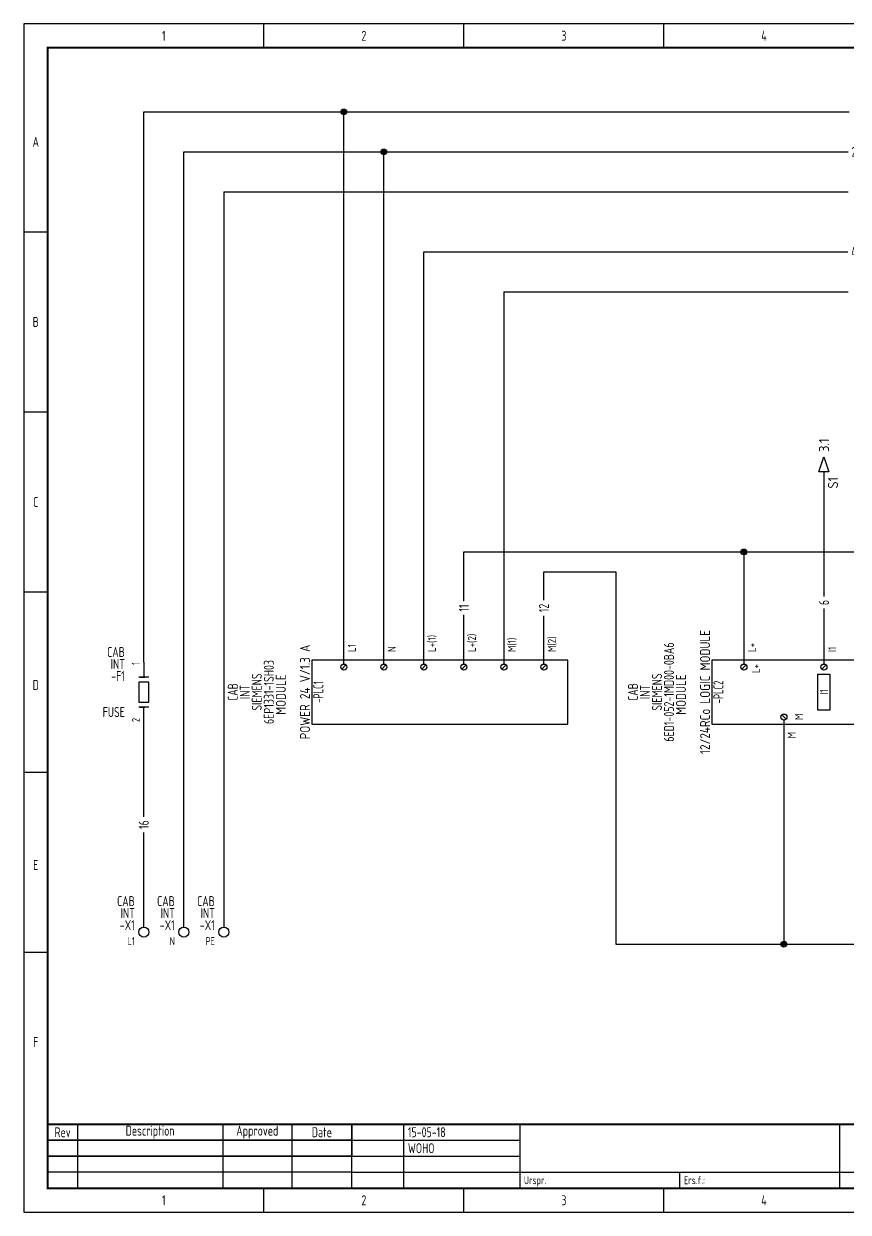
# Model space of a CAD drawing. Extents: x 0 to 420, y 0 to 297.
# Drawn here: x 0 to 206.1, y 0 to 297 of the extents above; entities that cross this region are included whole.
import ezdxf
from ezdxf.enums import TextEntityAlignment as Align

# ---------------------------------------------------------------- set-up
doc = ezdxf.new("R2010")
doc.units = 0
doc.layers.get('0').update_dxf_attribs({"linetype": 'CONTINUOUS'})
for name, color, linetype in [('BLACK_14', 8, 'CONTINUOUS'), ('BLACK_16', 8, 'CONTINUOUS'), ('BLUE_16', 5, 'CONTINUOUS'), ('DESC', 150, 'CONTINUOUS'), ('GREEN_14', 3, 'CONTINUOUS'), ('LOC', 8, 'CONTINUOUS'), ('MISC', 7, 'CONTINUOUS'), ('SYMS', 7, 'CONTINUOUS'), ('TAGS', 150, 'CONTINUOUS'), ('TERMS', 123, 'CONTINUOUS'), ('TITLEBLOCK', 253, 'CONTINUOUS'), ('TITLEBLOCK_VAULT', 253, 'CONTINUOUS'), ('WHT_12_THHN', 7, 'CONTINUOUS'), ('WIRENO', 72, 'CONTINUOUS'), ('XREF', 7, 'CONTINUOUS')]:
    doc.layers.add(name, color=color, linetype=linetype)
doc.styles.add('ISOCP', font='ISOCP.SHX', dxfattribs={"width": 0.8, "height": 2.5})
doc.styles.add('WD_IEC', font='ISOCP2.shx', dxfattribs={"width": 0.9, "height": 5})

# ---------------------------------------------------------------- blocks, each defined once
blk = doc.blocks.new('VT0002')
blk.add_circle((0, 0), 1.25)
at = {"style": 'WD_IEC'}
for tag, p in [('INST', (-2.25, 6.5)), ('LOC', (-2.25, 3.5)), ('DESC1', (-2.25, -6.25)), ('DESC2', (-2.25, -9.25)), ('DESC3', (-2.25, -12.25))]:
    blk.add_attdef(tag, text='', height=2.5, dxfattribs=at).set_placement(p, align=Align.RIGHT)
at = {"style": 'WD_IEC', "flags": 1}
for tag, p, height in [('ASSYCODE', (2.75, 10.75), 1), ('CATDESC', (2.75, 9.25), 1), ('MFG', (2.75, 7.25), 1.5), ('CAT', (2.75, 4.75), 1.5), ('X4PIN01', (-1.25, 1), 0.25), ('X4TERM01', (-1.25, 0), 0.25), ('X4TERMDESC01', (-1.25, 0.5), 0.4), ('STRIPSEQ', (0, 0), 0.025), ('X2PIN01', (0, 2.25), 0.25), ('X2TERM01', (0, 1.25), 0.25), ('X8PIN01', (0, -0.25), 0.25), ('X2TERMDESC01', (0, 1.75), 0.4), ('X1PIN01', (1.25, 1), 0.25), ('X1TERM01', (1.25, 0), 0.25), ('X1TERMDESC01', (1.25, 0.5), 0.4), ('LINKTERM', (0, -0.04), 0.025), ('X8TERM01', (0, -1.25), 0.25), ('X8TERMDESC01', (0, -0.75), 0.4)]:
    blk.add_attdef(tag, p, '', height=height, dxfattribs=at)
at = {"style": 'WD_IEC', "flags": 8}
for tag, height, p in [('TAGSTRIP', 2.5, (-2.25, 0.5)), ('TERM01', 2, (-2.25, -3.25))]:
    blk.add_attdef(tag, text='', height=height, dxfattribs=at).set_placement(p, align=Align.RIGHT)
blk = doc.blocks.new('PLCIO_4C6C')
at = {"layer": 'SYMS'}
for p, q in [((-8, 8), (-8, -8)), ((176, 8), (-8, 8)), ((-0.53, 5.72), (0.53, 6.78)), ((19.47, 5.72), (20.53, 6.78)), ((29.47, 5.72), (30.53, 6.78)), ((39.47, 5.72), (40.53, 6.78)), ((49.47, 5.72), (50.53, 6.78)), ((59.47, 5.72), (60.53, 6.78)), ((69.47, 5.72), (70.53, 6.78)), ((79.47, 5.72), (80.53, 6.78)), ((89.47, 5.72), (90.53, 6.78)), ((100, 6.25), (97.5, 6.25)), ((100, 1), (100, 6.25)), ((109.47, 5.72), (110.53, 6.78)), ((120, 6.25), (117.5, 6.25)), ((120, 1), (120, 6.25)), ((129.47, 5.72), (130.53, 6.78)), ((140, 6.25), (137.5, 6.25)), ((140, 1), (140, 6.25)), ((149.47, 5.72), (150.53, 6.78)), ((160, 6.25), (157.5, 6.25)), ((160, 1), (160, 6.25)), ((169.47, 5.72), (170.53, 6.78)), ((176, -8), (176, 8)), ((18.5, -4.5), (18.5, 4.5)), ((18.5, 4.5), (21.5, 4.5)), ((21.5, 4.5), (21.5, -4.5)), ((28.5, -4.5), (28.5, 4.5)), ((28.5, 4.5), (31.5, 4.5)), ((31.5, 4.5), (31.5, -4.5)), ((38.5, -4.5), (38.5, 4.5)), ((38.5, 4.5), (41.5, 4.5)), ((41.5, 4.5), (41.5, -4.5)), ((48.5, -4.5), (48.5, 4.5)), ((48.5, 4.5), (51.5, 4.5)), ((51.5, 4.5), (51.5, -4.5)), ((58.5, -4.5), (58.5, 4.5)), ((58.5, 4.5), (61.5, 4.5)), ((61.5, 4.5), (61.5, -4.5)), ((68.5, -4.5), (68.5, 4.5)), ((68.5, 4.5), (71.5, 4.5)), ((71.5, 4.5), (71.5, -4.5)), ((78.5, -4.5), (78.5, 4.5)), ((78.5, 4.5), (81.5, 4.5)), ((81.5, 4.5), (81.5, -4.5)), ((88.5, -4.5), (88.5, 4.5)), ((88.5, 4.5), (91.5, 4.5)), ((91.5, 4.5), (91.5, -4.5)), ((99, 1), (101, 1)), ((119, 1), (121, 1)), ((139, 1), (141, 1)), ((159, 1), (161, 1)), ((99, -1), (101, -1)), ((100, -1), (100, -5.5)), ((119, -1), (121, -1)), ((120, -1), (120, -5.5)), ((139, -1), (141, -1)), ((140, -1), (140, -5.5)), ((159, -1), (161, -1)), ((160, -1), (160, -5.5)), ((9.47, -5.72), (10.53, -6.78)), ((21.5, -4.5), (18.5, -4.5)), ((31.5, -4.5), (28.5, -4.5)), ((41.5, -4.5), (38.5, -4.5)), ((51.5, -4.5), (48.5, -4.5)), ((61.5, -4.5), (58.5, -4.5)), ((71.5, -4.5), (68.5, -4.5)), ((81.5, -4.5), (78.5, -4.5)), ((91.5, -4.5), (88.5, -4.5)), ((100.53, -5.72), (99.47, -6.78)), ((120.53, -5.72), (119.47, -6.78)), ((140.53, -5.72), (139.47, -6.78)), ((160.53, -5.72), (159.47, -6.78)), ((-8, -8), (176, -8))]:
    blk.add_line(p, q, dxfattribs=at)
for centre in [(0, 6.25), (20, 6.25), (30, 6.25), (40, 6.25), (50, 6.25), (60, 6.25), (70, 6.25), (80, 6.25), (90, 6.25), (110, 6.25), (130, 6.25), (150, 6.25), (170, 6.25), (10, -6.25), (100, -6.25), (120, -6.25), (140, -6.25), (160, -6.25)]:
    blk.add_circle(centre, 0.75, dxfattribs=at)
at = {"layer": 'SYMS', "style": 'WD_IEC', "width": 0.9}
for tag, p in [('TERMDESC01', (1, 10)), ('TERMDESC03', (21.04, 10)), ('TERMDESC04', (31.04, 10)), ('TERMDESC05', (41.04, 10)), ('TERMDESC06', (51.04, 10)), ('TERMDESC07', (61.04, 10)), ('TERMDESC08', (71.04, 10)), ('TERMDESC09', (81.04, 10)), ('TERMDESC10', (91.04, 10)), ('TERMDESC12', (111, 10)), ('TERMDESC14', (131, 10)), ('TERMDESC16', (151, 10)), ('TERMDESC18', (171, 10)), ('TERM02', (12.75, -7)), ('TERM13', (123.25, -7)), ('TERM15', (143.25, -7)), ('TERM17', (163.25, -7)), ('TERM11', (103.25, -7))]:
    blk.add_attdef(tag, text='', height=2, rotation=90, dxfattribs=at).set_placement(p, align=Align.TOP_LEFT)
for tag, p in [('DESCA11', (98.5, 11)), ('DESCA13', (118.5, 11)), ('DESCB13', (121.5, 11)), ('DESCC13', (124.5, 11)), ('DESCD13', (127.5, 11)), ('DESCE13', (130.5, 11)), ('DESCA15', (138.5, 11)), ('DESCB15', (141.5, 11)), ('DESCC15', (144.5, 11)), ('DESCD15', (147.5, 11)), ('DESCE15', (150.5, 11)), ('DESCA17', (158.5, 11)), ('DESCB17', (161.5, 11)), ('DESCC17', (164.5, 11)), ('DESCD17', (167.5, 11)), ('DESCE17', (170.5, 11)), ('DESCB11', (101.5, 11)), ('DESCC11', (104.5, 11)), ('DESCD11', (107.5, 11)), ('DESCE11', (110.5, 11))]:
    blk.add_attdef(tag, p, '', height=2.5, rotation=90, dxfattribs=at)
at = {"layer": 'SYMS', "style": 'WD_IEC', "width": 0.9, "flags": 1}
for tag, p in [('X2TERM01', (0, 7)), ('X2TERM03', (20, 7)), ('X2TERM04', (30, 7)), ('X2TERM05', (40, 7)), ('X2TERM06', (50, 7)), ('X2TERM07', (60, 7)), ('X2TERM08', (70, 7)), ('X2TERM09', (80, 7)), ('X2TERM10', (90, 7)), ('X2TERM12', (110, 7)), ('X2TERM14', (130, 7)), ('X2TERM16', (150, 7)), ('X2TERM18', (170, 7)), ('X8TERM02', (10, -7)), ('X8TERM11', (100, -7)), ('X8TERM13', (120, -7)), ('X8TERM15', (140, -7)), ('X8TERM17', (160, -7))]:
    blk.add_attdef(tag, text='', height=0.32, rotation=90, dxfattribs=at).set_placement(p, align=Align.RIGHT)
at = {"layer": 'SYMS', "style": 'WD_IEC', "width": 0.9}
for tag, p in [('TERM01', (2, 7)), ('TERM03', (22.5, 7)), ('TERM04', (32.5, 7)), ('TERM05', (42.5, 7)), ('TERM06', (52.5, 7)), ('TERM07', (62.5, 7)), ('TERM08', (72.5, 7)), ('TERM09', (82.5, 7)), ('TERM10', (92.5, 7)), ('TERM12', (111.5, 7)), ('TERM14', (131.5, 7)), ('TERM16', (151.5, 7)), ('TERM18', (171.5, 7)), ('TERMDESC02', (10.92, -10)), ('TERMDESC11', (101, -10)), ('TERMDESC13', (121, -10)), ('TERMDESC15', (141, -10)), ('TERMDESC17', (161, -10))]:
    blk.add_attdef(tag, text='', height=2, rotation=90, dxfattribs=at).set_placement(p, align=Align.TOP_RIGHT)
at = {"layer": 'SYMS', "style": 'WD_IEC'}
for tag, width, p in [('LINE2', 0.9, (-11.5, 0)), ('DESC', 0.9, (-8.47, 0)), ('INST', 0.8, (-26.5, 0)), ('LOC', 0.8, (-23.5, 0)), ('MFG', 0.8, (-20.5, 0)), ('CAT', 0.8, (-17.5, 0)), ('LINE1', 0.9, (-14.5, 0)), ('TAG', 0.7, (-5.14, 0))]:
    blk.add_attdef(tag, text='', height=2.5, rotation=90, dxfattribs=dict(at, width=width)).set_placement(p, align=Align.CENTER)
for tag, width, p in [('TAGA04', 0.7, (30, 0)), ('TAGA11', 0.8, (97.5, 0)), ('TAGA13', 0.8, (117.5, 0)), ('TAGA15', 0.8, (137.5, 0)), ('TAGA17', 0.8, (157.5, 0)), ('TAGA03', 0.7, (20, 0)), ('TAGA05', 0.7, (40, 0)), ('TAGA06', 0.7, (50, 0)), ('TAGA07', 0.7, (60, 0)), ('TAGA08', 0.7, (70, 0)), ('TAGA09', 0.7, (80, 0)), ('TAGA10', 0.7, (90, 0))]:
    blk.add_attdef(tag, text='', height=2, rotation=90, dxfattribs=dict(at, width=width)).set_placement(p, align=Align.MIDDLE_CENTER)
at = {"layer": 'SYMS', "linetype": 'Continuous', "style": 'WD_IEC', "width": 0.9, "flags": 9}
blk.add_attdef('ASSYCODE', text='', height=0.32, rotation=90, dxfattribs=at).set_placement((-17.14, -3.68), align=Align.CENTER)
at = {"layer": 'SYMS', "style": 'WD_IEC', "width": 0.9}
for tag, p in [('DESCA03', (18.5, -18.5)), ('DESCB03', (21.5, -18.5)), ('DESCC03', (24.5, -18.5)), ('DESCD03', (27.5, -18.5)), ('DESCA04', (28.5, -18.5)), ('DESCE03', (30.5, -18.5)), ('DESCB04', (31.5, -18.5)), ('DESCC04', (34.5, -18.5)), ('DESCD04', (37.5, -18.5)), ('DESCA05', (38.5, -18.5)), ('DESCE04', (40.5, -18.5)), ('DESCB05', (41.5, -18.5)), ('DESCC05', (44.5, -18.5)), ('DESCD05', (47.5, -18.5)), ('DESCA06', (48.5, -18.5)), ('DESCE05', (50.5, -18.5)), ('DESCB06', (51.5, -18.5)), ('DESCC06', (54.5, -18.5)), ('DESCD06', (57.5, -18.5)), ('DESCA07', (58.5, -18.5)), ('DESCE06', (60.5, -18.5)), ('DESCB07', (61.5, -18.5)), ('DESCC07', (64.5, -18.5)), ('DESCD07', (67.5, -18.5)), ('DESCA08', (68.5, -18.5)), ('DESCE07', (70.5, -18.5)), ('DESCB08', (71.5, -18.5)), ('DESCC08', (74.5, -18.5)), ('DESCD08', (77.5, -18.5)), ('DESCA09', (78.5, -18.5)), ('DESCE08', (80.5, -18.5)), ('DESCB09', (81.5, -18.5)), ('DESCC09', (84.5, -18.5)), ('DESCD09', (87.5, -18.5)), ('DESCA10', (88.5, -18.5)), ('DESCE09', (90.5, -18.5)), ('DESCB10', (91.5, -18.5)), ('DESCC10', (94.5, -18.5)), ('DESCD10', (97.5, -18.5)), ('DESCE10', (100.5, -18.5))]:
    blk.add_attdef(tag, text='', height=2.5, rotation=90, dxfattribs=at).set_placement(p, align=Align.RIGHT)
blk = doc.blocks.new('PLCIO_4766')
at = {"layer": 'SYMS'}
for p, q in [((-8, 8), (-8, -8)), ((56, 8), (-8, 8)), ((-0.53, 5.72), (0.53, 6.78)), ((9.47, 5.72), (10.53, 6.78)), ((19.47, 5.72), (20.53, 6.78)), ((29.47, 5.72), (30.53, 6.78)), ((39.47, 5.72), (40.53, 6.78)), ((49.47, 5.72), (50.53, 6.78)), ((56, -8), (56, 8)), ((-8, -8), (56, -8))]:
    blk.add_line(p, q, dxfattribs=at)
for centre in [(0, 6.25), (10, 6.25), (20, 6.25), (30, 6.25), (40, 6.25), (50, 6.25)]:
    blk.add_circle(centre, 0.75, dxfattribs=at)
at = {"layer": 'SYMS', "style": 'WD_IEC', "width": 0.9}
for tag, p in [('TERMDESC01', (1, 10)), ('TERMDESC02', (11, 10)), ('TERMDESC03', (21, 10)), ('TERMDESC04', (31, 10)), ('TERMDESC05', (41, 10)), ('TERMDESC06', (51, 10))]:
    blk.add_attdef(tag, text='', height=2, rotation=90, dxfattribs=at).set_placement(p, align=Align.TOP_LEFT)
at = {"layer": 'SYMS', "style": 'WD_IEC', "width": 0.9, "flags": 1}
for tag, p in [('X2TERM01', (0, 7)), ('X2TERM02', (10, 7)), ('X2TERM03', (20, 7)), ('X2TERM04', (30, 7)), ('X2TERM05', (40, 7)), ('X2TERM06', (50, 7))]:
    blk.add_attdef(tag, text='', height=0.32, rotation=90, dxfattribs=at).set_placement(p, align=Align.RIGHT)
at = {"layer": 'SYMS', "style": 'WD_IEC', "width": 0.9}
for tag, p in [('TERM01', (2, 7)), ('TERM02', (11.5, 7)), ('TERM03', (21.5, 7)), ('TERM04', (31.5, 7)), ('TERM05', (41.5, 7)), ('TERM06', (51.5, 7))]:
    blk.add_attdef(tag, text='', height=2, rotation=90, dxfattribs=at).set_placement(p, align=Align.TOP_RIGHT)
at = {"layer": 'SYMS', "style": 'WD_IEC'}
for tag, width, p in [('LINE2', 0.9, (-11.5, 0)), ('DESC', 0.9, (-8.47, 0)), ('INST', 0.8, (-26.5, 0)), ('LOC', 0.8, (-23.5, 0)), ('MFG', 0.8, (-20.5, 0)), ('CAT', 0.8, (-17.5, 0)), ('LINE1', 0.9, (-14.5, 0)), ('TAG', 0.7, (-5.14, 0))]:
    blk.add_attdef(tag, text='', height=2.5, rotation=90, dxfattribs=dict(at, width=width)).set_placement(p, align=Align.CENTER)
at = {"layer": 'SYMS', "linetype": 'Continuous', "style": 'WD_IEC', "width": 0.9, "flags": 9}
blk.add_attdef('ASSYCODE', text='', height=0.32, rotation=90, dxfattribs=at).set_placement((-17.14, -3.68), align=Align.CENTER)
blk = doc.blocks.new('WDDOT')
for radius in [0.72, 0.449, 0.223]:
    blk.add_circle((0, 0), radius)
blk = doc.blocks.new('VFU1F11')
for p, q in [((0, 7.5), (0, 3.75)), ((1.25, 3.75), (-1.25, 3.75)), ((-1, 3.75), (0.25, 3.75)), ((1.25, 2.5), (-1.25, 2.5)), ((-1.25, 2.5), (-1.25, -2.5)), ((1.25, -2.5), (1.25, 2.5)), ((-1.25, -2.5), (1.25, -2.5)), ((1.25, -3.75), (-1.25, -3.75)), ((-1, -3.75), (0.25, -3.75)), ((0, -7.5), (0, -3.75))]:
    blk.add_line(p, q)
at = {"style": 'WD_IEC'}
for tag, p in [('INST', (-4.74, 8.75)), ('LOC', (-4.74, 5.75)), ('TAG1', (-4.74, 2.75)), ('RATING1', (-4.74, -0.25)), ('DESC1', (-4.74, -6.25)), ('DESC2', (-4.74, -9.25)), ('DESC3', (-4.74, -12.25))]:
    blk.add_attdef(tag, text='', height=2.5, dxfattribs=at).set_placement(p, align=Align.RIGHT)
blk.add_attdef('TERM01', text='', height=2, rotation=90, dxfattribs=at).set_placement((-1, 7.5), align=Align.RIGHT)
at = {"style": 'WD_IEC', "flags": 1}
for tag, p, height in [('X2TERM01', (0, 7.5), 0.32), ('X4LINK', (-1.3, -0.02), 0.32), ('X1LINK', (1.2, -0.02), 0.32), ('ASSYCODE', (2, -3.96), 1), ('FAMILY', (2, -5.46), 1), ('X8TERM02', (0, -7.5), 0.32), ('CATDESC', (2, -6.96), 1)]:
    blk.add_attdef(tag, p, '', height=height, dxfattribs=at)
at = {"style": 'WD_IEC', "flags": 9}
for tag, p in [('MFG', (5.59, 6.41)), ('CAT', (5.59, 3.91))]:
    blk.add_attdef(tag, text='', height=1.5, dxfattribs=at).set_placement(p, align=Align.RIGHT)
at = {"style": 'WD_IEC'}
blk.add_attdef('TERM02', (-1, -7.5), '', height=2, rotation=90, dxfattribs=at)
at = {"lineweight": 15, "style": 'WD_IEC'}
blk.add_attdef('XREF', text='', height=2.5, dxfattribs=at).set_placement((-4.74, -3.25), align=Align.RIGHT)
blk = doc.blocks.new('HA1S2')
blk.add_lwpolyline([(0, 3.75), (1.25, 0), (-1.25, 0)], close=True)
at = {"style": 'WD_IEC'}
blk.add_attdef('XREF', text='', height=2.5, rotation=90, dxfattribs=at).set_placement((0, 5), align=Align.MIDDLE_LEFT)
at = {"style": 'WD_IEC', "flags": 1}
blk.add_attdef('SIGCODE', text='', height=1, dxfattribs=at).set_placement((-2.5, 1.8), align=Align.RIGHT)
blk.add_attdef('X8TERM01', (0, 0), '', height=0.32, dxfattribs=at)
at = {"style": 'WD_IEC', "flags": 8}
blk.add_attdef('WIRENO', text='', height=2.5, rotation=90, dxfattribs=at).set_placement((-1, -1.25), align=Align.RIGHT)
at = {"style": 'WD_IEC'}
blk.add_attdef('DESC1', text='', height=2.5, rotation=90, dxfattribs=at).set_placement((1, -1.25), align=Align.TOP_RIGHT)
blk = doc.blocks.new('*T2')
at = {"color": 0, "linetype": 'ByBlock', "lineweight": -2, "transparency": 16777216}
for p, q in [((0, 0), (76, 0)), ((0, 0), (0, -8)), ((7.42, 0), (7.42, -8)), ((43.72, 0), (43.72, -8)), ((61, 0), (61, -8)), ((76, 0), (76, -8)), ((0, -4), (76, -4)), ((0, -8), (76, -8))]:
    blk.add_line(p, q, dxfattribs=at)
at = {"color": 0, "transparency": 16777216, "char_height": 2.5, "attachment_point": 5, "style": 'ISOCP'}
for s, insert, width in [('Rev', (3.71, -2), 6.9152), ('Description', (25.57, -2), 35.8048), ('Approved', (52.36, -2), 16.7761), ('Date', (68.5, -2), 14.5039)]:
    blk.add_mtext(s, dxfattribs=dict(at, insert=insert, width=width))
blk = doc.blocks.new('vaac_RevBlock')
blk.add_blockref('*T2', (0, 0))
blk = doc.blocks.new('TITLE_A3')
at = {"layer": 'TITLEBLOCK', "linetype": 'Continuous'}
for p, q in [((0, 297), (0, 0)), ((420, 297), (0, 297)), ((60, 291), (60, 297)), ((110, 291), (110, 297)), ((160, 291), (160, 297)), ((0, 0), (420, 0))]:
    blk.add_line(p, q, dxfattribs=at)
at = {"layer": 'TITLEBLOCK'}
for p, q in [((0, 245), (6, 245)), ((0, 200), (6, 200)), ((0, 155), (6, 155)), ((0, 110), (6, 110)), ((0, 65), (6, 65)), ((13.42, 22), (13.42, 6)), ((49.72, 22), (49.72, 6)), ((67, 22), (67, 6)), ((82, 6), (82, 22)), ((95, 6), (95, 22)), ((124, 22), (124, 6)), ((204, 6), (204, 22)), ((82, 18), (6, 18)), ((82, 18), (124, 18)), ((82, 14), (6, 14)), ((82, 14), (124, 14)), ((82, 10), (6, 10)), ((82, 10), (244, 10)), ((164, 6), (164, 10)), ((60, 0), (60, 6)), ((110, 0), (110, 6)), ((160, 0), (160, 6))]:
    blk.add_line(p, q, dxfattribs=at)
at = {"layer": 'TITLEBLOCK', "const_width": 0.5}
blk.add_lwpolyline([(414, 291), (6, 291), (6, 6), (414, 6)], close=True, dxfattribs=at)
blk.add_lwpolyline([(6, 22), (414, 22)], dxfattribs=at)
blk.add_lwpolyline([(6, 22), (414, 22)], dxfattribs=at)
blk.add_lwpolyline([(6, 22), (414, 22)], dxfattribs=at)
blk.add_lwpolyline([(6, 22), (414, 22)], dxfattribs=at)
at = {"color": 1, "style": 'ISOCP', "oblique": 0.0175, "width": 0.8}
for s, p in [('1', (35, 294)), ('2', (85, 294)), ('3', (135, 294)), ('4', (185, 294)), ('A', (3, 267.5)), ('B', (3, 222.5)), ('C', (3, 177.5)), ('D', (3, 131.77)), ('E', (3, 86.77)), ('F', (3, 42.5)), ('1', (35, 3)), ('2', (85, 3)), ('3', (135, 3)), ('4', (185, 3))]:
    blk.add_text(s, height=2.5, dxfattribs=at).set_placement(p, align=Align.MIDDLE_CENTER)
for tag, height, p in [('AE_PREV', 2.5, (9, 25)), ('AE_DATE', 2.5, (96, 20)), ('AE_INS', 2, (365, 20)), ('AE_TITLE1', 3.5, (126, 18.5)), ('AE_DESCR1', 2.5, (246, 18)), ('AE_DRAWN', 2.5, (96, 16)), ('AE_TITLE2', 3.5, (126, 13.5)), ('AE_DESCR2', 2.5, (246, 14)), ('AE_TITLE3', 2.5, (296, 16)), ('AE_LOC', 2, (365, 16)), ('AE_CHECKED', 2.5, (96, 12)), ('AE_SHEET', 2.5, (398, 12)), ('AE_NORM', 2.5, (96, 8)), ('AE_DESCR3', 2.5, (246, 10)), ('AE_PROJECT', 2.5, (296, 8)), ('AE_DRAWNO', 2.5, (332, 8))]:
    blk.add_attdef(tag, text='', height=height, dxfattribs=at).set_placement(p, align=Align.MIDDLE_LEFT)
for tag, p in [('AE_NEXT', (411, 25)), ('AE_SHEETMAX', (403.5, 8))]:
    blk.add_attdef(tag, text='', height=2.5, dxfattribs=at).set_placement(p, align=Align.MIDDLE_RIGHT)
at = {"style": 'ISOCP', "width": 0.8, "flags": 9}
blk.add_attdef('WD_TB', (0, 0), '', height=2.5, dxfattribs=at)
at = {"layer": 'TITLEBLOCK', "style": 'ISOCP', "oblique": 0.0175, "width": 0.8}
for s, p in [('Urspr.', (125, 8)), ('Ers.f.:', (165, 8))]:
    blk.add_text(s, height=2, dxfattribs=at).set_placement(p, align=Align.MIDDLE_LEFT)
at = {"layer": 'TITLEBLOCK', "style": 'ISOCP', "width": 0.8, "flags": 2}
for tag, p in [('DATE', (83, 20)), ('PROJECTDESC', (296, 20)), ('DRAWN', (83, 16)), ('REVISION', (391, 16)), ('CHECKED', (83, 12)), ('PROJECT', (296, 12)), ('DRAWINGNO', (332, 12)), ('PAGE', (391, 12)), ('NORM', (83, 8))]:
    blk.add_attdef(tag, text='', height=2.5, dxfattribs=at).set_placement(p, align=Align.MIDDLE_LEFT)
blk.add_attdef('PAGES', text='', height=2.5, dxfattribs=at).set_placement((412.5, 8), align=Align.MIDDLE_RIGHT)
blk = doc.blocks.new('WD_WNH1')
at = {"style": 'WD_IEC', "width": 0.8}
blk.add_attdef('WIRENO', text='', height=2.5, dxfattribs=at).set_placement((0, 0), align=Align.MIDDLE_CENTER)
at = {"style": 'WD_IEC'}
for tag, p in [('X4_TINY_DOT_DONT_REMOVE', (-1, 0)), ('X1_TINY_DOT_DONT_REMOVE', (1, 0))]:
    blk.add_attdef(tag, p, '', height=0.002, dxfattribs=at)
at = {"style": 'WD_IEC', "flags": 1}
for tag, p in [('X4TERM01', (-1, 0)), ('X1TERM01', (1, 0))]:
    blk.add_attdef(tag, p, '', height=0.2, dxfattribs=at)
for tag, p in [('W04USER', (0, 0.375)), ('W05USER', (0, 0.25)), ('W03USER', (0, 0.5)), ('W06USER', (0, 0.125)), ('W07USER', (0, 0)), ('W02USER', (0, 0.625)), ('W01USER', (0, 0.75)), ('W08USER', (0, -0.125)), ('W09USER', (0, -0.25)), ('W10USER', (0, -0.375))]:
    blk.add_attdef(tag, text='', height=0.08, dxfattribs=at).set_placement(p, align=Align.CENTER)
blk = doc.blocks.new('WD_WNV1')
at = {"style": 'WD_IEC', "width": 0.8}
blk.add_attdef('WIRENO', text='', height=2.5, rotation=90, dxfattribs=at).set_placement((0, 0), align=Align.MIDDLE_CENTER)
at = {"style": 'WD_IEC', "flags": 1}
for tag, p in [('W04USER', (0, 0.375)), ('W05USER', (0, 0.25)), ('W03USER', (0, 0.5)), ('W06USER', (0, 0.125)), ('W07USER', (0, 0)), ('W02USER', (0, 0.625)), ('W01USER', (0, 0.75)), ('W08USER', (0, -0.125)), ('W09USER', (0, -0.25)), ('W10USER', (0, -0.375))]:
    blk.add_attdef(tag, text='', height=0.08, dxfattribs=at).set_placement(p, align=Align.CENTER)
at = {"style": 'WD_IEC'}
for tag, p in [('X2_TINY_DOT_DONT_REMOVE', (0, 1)), ('X8_TINY_DOT_DONT_REMOVE', (0, -1))]:
    blk.add_attdef(tag, p, '', height=0.002, dxfattribs=at)
at = {"style": 'WD_IEC', "flags": 1}
for tag, p in [('X2TERM01', (0, 1)), ('X8TERM01', (0, -1))]:
    blk.add_attdef(tag, p, '', height=0.2, dxfattribs=at)

msp = doc.modelspace()

# ---------------------------------------------------------------- linework, layer by layer
at = {"layer": 'BLACK_14'}
for p, q in [((110, 165), (180, 165)), ((110, 152.7), (110, 165)), ((180, 165), (180, 137)), ((180, 165), (290, 165)), ((110, 137), (110, 149.3)), ((30, 98.82), (30, 122.5)), ((30, 71.25), (30, 94.93))]:
    msp.add_line(p, q, dxfattribs=at)
at = {"layer": 'BLACK_16'}
for p, q in [((100, 137), (100, 240)), ((100, 240), (206, 240))]:
    msp.add_line(p, q, dxfattribs=at)
at = {"layer": 'BLUE_16'}
for p, q in [((120, 230), (206.06, 230)), ((120, 230), (120, 137)), ((200, 185), (200, 153.87)), ((130, 160), (148, 160)), ((130, 152.96), (130, 160)), ((148, 160), (148, 67)), ((130, 137), (130, 149.04)), ((200, 150.86), (200, 137)), ((190, 123), (190, 67)), ((148, 67), (300, 67))]:
    msp.add_line(p, q, dxfattribs=at)
at = {"layer": 'GREEN_14'}
for p, q in [((30, 275), (206.3, 275)), ((30, 137.5), (30, 275)), ((80, 137), (80, 275)), ((50, 255), (206.06, 255)), ((50, 255), (50, 71.25))]:
    msp.add_line(p, q, dxfattribs=at)
at = {"layer": 'WHT_12_THHN'}
for p, q in [((40, 71.25), (40, 265)), ((40, 265), (206.01, 265)), ((90, 137), (90, 265))]:
    msp.add_line(p, q, dxfattribs=at)

# ---------------------------------------------------------------- block references
at = {"layer": 'SYMS'}
for p in [(80, 275), (90, 265), (180, 165), (190, 67)]:
    msp.add_blockref('WDDOT', p, dxfattribs=at)
ref = msp.add_blockref('HA1S2', (200, 185), dxfattribs=at)
ref.add_attrib('XREF', '3.1', dxfattribs={"layer": 'XREF', "height": 2.5, "rotation": 90, "style": 'WD_IEC'}).set_placement((200, 190), align=Align.MIDDLE_LEFT)
ref.add_attrib('DESC1', 'S1', dxfattribs={"layer": 'DESC', "height": 2.5, "rotation": 90, "style": 'WD_IEC'}).set_placement((201, 183.75), align=Align.TOP_RIGHT)
ref = msp.add_blockref('PLCIO_4766', (80, 130), dxfattribs=at)
ref.add_attrib('TAG', '-PLC1', dxfattribs={"layer": 'TAGS', "height": 2.5, "rotation": 90, "style": 'WD_IEC', "width": 0.7}).set_placement((74.86, 130), align=Align.CENTER)
ref.add_attrib('DESC', 'POWER 24 V/1.3 A', dxfattribs={"layer": 'DESC', "height": 2.5, "rotation": 90, "style": 'WD_IEC', "width": 0.9}).set_placement((71.53, 130), align=Align.CENTER)
ref.add_attrib('CAT', '6EP1331-1SH03', dxfattribs={"layer": 'MISC', "height": 2.5, "rotation": 90, "style": 'WD_IEC', "width": 0.8}).set_placement((62.5, 130), align=Align.CENTER)
ref.add_attrib('LOC', 'INT', dxfattribs={"layer": 'LOC', "height": 2.5, "rotation": 90, "style": 'WD_IEC', "width": 0.8}).set_placement((56.5, 130), align=Align.CENTER)
ref.add_attrib('INST', 'CAB', dxfattribs={"layer": 'LOC', "height": 2.5, "rotation": 90, "style": 'WD_IEC', "width": 0.8}).set_placement((53.5, 130), align=Align.CENTER)
ref.add_attrib('MFG', 'SIEMENS', dxfattribs={"layer": 'MISC', "height": 2.5, "rotation": 90, "style": 'WD_IEC', "width": 0.8}).set_placement((59.5, 130), align=Align.CENTER)
ref.add_attrib('LINE1', 'MODULE ', dxfattribs={"layer": 'MISC', "height": 2.5, "rotation": 90, "style": 'WD_IEC', "width": 0.9}).set_placement((65.5, 130), align=Align.CENTER)
ref.add_attrib('TERMDESC01', 'L1', dxfattribs={"layer": 'TERMS', "height": 2, "rotation": 90, "style": 'WD_IEC', "width": 0.9}).set_placement((81, 140), align=Align.TOP_LEFT)
ref.add_attrib('TERMDESC02', 'N', dxfattribs={"layer": 'TERMS', "height": 2, "rotation": 90, "style": 'WD_IEC', "width": 0.9}).set_placement((91, 140), align=Align.TOP_LEFT)
ref.add_attrib('TERMDESC03', 'L+(1)', dxfattribs={"layer": 'TERMS', "height": 2, "rotation": 90, "style": 'WD_IEC', "width": 0.9}).set_placement((101, 140), align=Align.TOP_LEFT)
ref.add_attrib('TERMDESC04', 'L+(2)', dxfattribs={"layer": 'TERMS', "height": 2, "rotation": 90, "style": 'WD_IEC', "width": 0.9}).set_placement((111, 140), align=Align.TOP_LEFT)
ref.add_attrib('TERMDESC05', 'M(1)', dxfattribs={"layer": 'TERMS', "height": 2, "rotation": 90, "style": 'WD_IEC', "width": 0.9}).set_placement((121, 140), align=Align.TOP_LEFT)
ref.add_attrib('TERMDESC06', 'M(2)', dxfattribs={"layer": 'TERMS', "height": 2, "rotation": 90, "style": 'WD_IEC', "width": 0.9}).set_placement((131, 140), align=Align.TOP_LEFT)
ref = msp.add_blockref('PLCIO_4C6C', (180, 130), dxfattribs=at)
ref.add_attrib('TERM01', 'L+', dxfattribs={"layer": 'TERMS', "height": 2, "rotation": 90, "style": 'WD_IEC', "width": 0.9}).set_placement((182, 137), align=Align.TOP_RIGHT)
ref.add_attrib('TAG', '-PLC2', dxfattribs={"layer": 'TAGS', "height": 2.5, "rotation": 90, "style": 'WD_IEC', "width": 0.7}).set_placement((174.86, 130), align=Align.CENTER)
ref.add_attrib('DESC', '12/24RCo LOGIC MODULE', dxfattribs={"layer": 'DESC', "height": 2.5, "rotation": 90, "style": 'WD_IEC', "width": 0.9}).set_placement((171.53, 130), align=Align.CENTER)
ref.add_attrib('CAT', '6ED1-052-1MD00-0BA6', dxfattribs={"layer": 'MISC', "height": 2.5, "rotation": 90, "style": 'WD_IEC', "width": 0.8}).set_placement((162.5, 130), align=Align.CENTER)
ref.add_attrib('LOC', 'INT', dxfattribs={"layer": 'LOC', "height": 2.5, "rotation": 90, "style": 'WD_IEC', "width": 0.8}).set_placement((156.5, 130), align=Align.CENTER)
ref.add_attrib('INST', 'CAB', dxfattribs={"layer": 'LOC', "height": 2.5, "rotation": 90, "style": 'WD_IEC', "width": 0.8}).set_placement((153.5, 130), align=Align.CENTER)
ref.add_attrib('MFG', 'SIEMENS', dxfattribs={"layer": 'MISC', "height": 2.5, "rotation": 90, "style": 'WD_IEC', "width": 0.8}).set_placement((159.5, 130), align=Align.CENTER)
ref.add_attrib('LINE1', 'MODULE ', dxfattribs={"layer": 'MISC', "height": 2.5, "rotation": 90, "style": 'WD_IEC', "width": 0.9}).set_placement((165.5, 130), align=Align.CENTER)
ref.add_attrib('TERMDESC01', 'L+', dxfattribs={"layer": 'TERMS', "height": 2, "rotation": 90, "style": 'WD_IEC', "width": 0.9}).set_placement((181, 140), align=Align.TOP_LEFT)
ref.add_attrib('TERM02', 'M', dxfattribs={"layer": 'TERMS', "height": 2, "rotation": 90, "style": 'WD_IEC', "width": 0.9}).set_placement((192.75, 123), align=Align.TOP_LEFT)
ref.add_attrib('TERMDESC02', 'M', dxfattribs={"layer": 'TERMS', "height": 2, "rotation": 90, "style": 'WD_IEC', "width": 0.9}).set_placement((190.92, 120), align=Align.TOP_RIGHT)
ref.add_attrib('TAGA03', 'I1', dxfattribs={"layer": 'TAGS', "height": 2, "rotation": 90, "style": 'WD_IEC', "width": 0.7}).set_placement((200, 130), align=Align.MIDDLE_CENTER)
ref.add_attrib('TERMDESC03', 'I1', dxfattribs={"layer": 'TERMS', "height": 2, "rotation": 90, "style": 'WD_IEC', "width": 0.9}).set_placement((201.04, 140), align=Align.TOP_LEFT)
ref.add_attrib('TAGA04', 'I2', dxfattribs={"layer": 'TAGS', "height": 2, "rotation": 90, "style": 'WD_IEC', "width": 0.7}).set_placement((210, 130), align=Align.MIDDLE_CENTER)
ref.add_attrib('TERMDESC04', 'I2', dxfattribs={"layer": 'TERMS', "height": 2, "rotation": 90, "style": 'WD_IEC', "width": 0.9}).set_placement((211.04, 140), align=Align.TOP_LEFT)
ref.add_attrib('TAGA05', 'I3', dxfattribs={"layer": 'TAGS', "height": 2, "rotation": 90, "style": 'WD_IEC', "width": 0.7}).set_placement((220, 130), align=Align.MIDDLE_CENTER)
ref.add_attrib('TERMDESC05', 'I3', dxfattribs={"layer": 'TERMS', "height": 2, "rotation": 90, "style": 'WD_IEC', "width": 0.9}).set_placement((221.04, 140), align=Align.TOP_LEFT)
ref.add_attrib('TAGA06', 'I4', dxfattribs={"layer": 'TAGS', "height": 2, "rotation": 90, "style": 'WD_IEC', "width": 0.7}).set_placement((230, 130), align=Align.MIDDLE_CENTER)
ref.add_attrib('TERMDESC06', 'I4', dxfattribs={"layer": 'TERMS', "height": 2, "rotation": 90, "style": 'WD_IEC', "width": 0.9}).set_placement((231.04, 140), align=Align.TOP_LEFT)
ref.add_attrib('TAGA07', 'I5', dxfattribs={"layer": 'TAGS', "height": 2, "rotation": 90, "style": 'WD_IEC', "width": 0.7}).set_placement((240, 130), align=Align.MIDDLE_CENTER)
ref.add_attrib('TERMDESC07', 'I5', dxfattribs={"layer": 'TERMS', "height": 2, "rotation": 90, "style": 'WD_IEC', "width": 0.9}).set_placement((241.04, 140), align=Align.TOP_LEFT)
ref.add_attrib('TAGA08', 'I6', dxfattribs={"layer": 'TAGS', "height": 2, "rotation": 90, "style": 'WD_IEC', "width": 0.7}).set_placement((250, 130), align=Align.MIDDLE_CENTER)
ref.add_attrib('TERMDESC08', 'I6', dxfattribs={"layer": 'TERMS', "height": 2, "rotation": 90, "style": 'WD_IEC', "width": 0.9}).set_placement((251.04, 140), align=Align.TOP_LEFT)
ref.add_attrib('TAGA09', 'I7', dxfattribs={"layer": 'TAGS', "height": 2, "rotation": 90, "style": 'WD_IEC', "width": 0.7}).set_placement((260, 130), align=Align.MIDDLE_CENTER)
ref.add_attrib('TERMDESC09', 'I7', dxfattribs={"layer": 'TERMS', "height": 2, "rotation": 90, "style": 'WD_IEC', "width": 0.9}).set_placement((261.04, 140), align=Align.TOP_LEFT)
ref.add_attrib('TAGA10', 'I8', dxfattribs={"layer": 'TAGS', "height": 2, "rotation": 90, "style": 'WD_IEC', "width": 0.7}).set_placement((270, 130), align=Align.MIDDLE_CENTER)
ref.add_attrib('TERMDESC10', 'I8', dxfattribs={"layer": 'TERMS', "height": 2, "rotation": 90, "style": 'WD_IEC', "width": 0.9}).set_placement((271.04, 140), align=Align.TOP_LEFT)
ref.add_attrib('TAGA11', 'O1', dxfattribs={"layer": 'TAGS', "height": 2, "rotation": 90, "style": 'WD_IEC', "width": 0.8}).set_placement((277.5, 130), align=Align.MIDDLE_CENTER)
ref.add_attrib('TERMDESC11', 'Q11', dxfattribs={"layer": 'TERMS', "height": 2, "rotation": 90, "style": 'WD_IEC', "width": 0.9}).set_placement((281, 120), align=Align.TOP_RIGHT)
ref.add_attrib('TERMDESC12', 'Q12', dxfattribs={"layer": 'TERMS', "height": 2, "rotation": 90, "style": 'WD_IEC', "width": 0.9}).set_placement((291, 140), align=Align.TOP_LEFT)
ref.add_attrib('TAGA13', 'O2', dxfattribs={"layer": 'TAGS', "height": 2, "rotation": 90, "style": 'WD_IEC', "width": 0.8}).set_placement((297.5, 130), align=Align.MIDDLE_CENTER)
ref.add_attrib('TERMDESC13', 'Q21', dxfattribs={"layer": 'TERMS', "height": 2, "rotation": 90, "style": 'WD_IEC', "width": 0.9}).set_placement((301, 120), align=Align.TOP_RIGHT)
ref.add_attrib('TERMDESC14', 'Q22', dxfattribs={"layer": 'TERMS', "height": 2, "rotation": 90, "style": 'WD_IEC', "width": 0.9}).set_placement((311, 140), align=Align.TOP_LEFT)
ref.add_attrib('TAGA15', 'O3', dxfattribs={"layer": 'TAGS', "height": 2, "rotation": 90, "style": 'WD_IEC', "width": 0.8}).set_placement((317.5, 130), align=Align.MIDDLE_CENTER)
ref.add_attrib('TERMDESC15', 'Q31', dxfattribs={"layer": 'TERMS', "height": 2, "rotation": 90, "style": 'WD_IEC', "width": 0.9}).set_placement((321, 120), align=Align.TOP_RIGHT)
ref.add_attrib('TERMDESC16', 'Q32', dxfattribs={"layer": 'TERMS', "height": 2, "rotation": 90, "style": 'WD_IEC', "width": 0.9}).set_placement((331, 140), align=Align.TOP_LEFT)
ref.add_attrib('TAGA17', 'O4', dxfattribs={"layer": 'TAGS', "height": 2, "rotation": 90, "style": 'WD_IEC', "width": 0.8}).set_placement((337.5, 130), align=Align.MIDDLE_CENTER)
ref.add_attrib('TERMDESC17', 'Q41', dxfattribs={"layer": 'TERMS', "height": 2, "rotation": 90, "style": 'WD_IEC', "width": 0.9}).set_placement((341, 120), align=Align.TOP_RIGHT)
ref.add_attrib('TERMDESC18', 'Q42', dxfattribs={"layer": 'TERMS', "height": 2, "rotation": 90, "style": 'WD_IEC', "width": 0.9}).set_placement((351, 140), align=Align.TOP_LEFT)
ref = msp.add_blockref('VFU1F11', (30, 130), dxfattribs=at)
ref.add_attrib('TAG1', '-F1', dxfattribs={"layer": 'TAGS', "height": 2.5, "style": 'WD_IEC', "width": 0.8}).set_placement((25.26, 132.75), align=Align.RIGHT)
ref.add_attrib('INST', 'CAB', dxfattribs={"layer": 'LOC', "height": 2.5, "style": 'WD_IEC', "width": 0.8}).set_placement((25.26, 138.75), align=Align.RIGHT)
ref.add_attrib('LOC', 'INT', dxfattribs={"layer": 'LOC', "height": 2.5, "style": 'WD_IEC', "width": 0.8}).set_placement((25.26, 135.75), align=Align.RIGHT)
ref.add_attrib('DESC1', 'FUSE', dxfattribs={"layer": 'DESC', "height": 2.5, "style": 'WD_IEC', "width": 0.8}).set_placement((25.26, 123.75), align=Align.RIGHT)
ref.add_attrib('TERM01', '1', dxfattribs={"layer": 'TERMS', "height": 2, "rotation": 90, "style": 'WD_IEC', "width": 0.8}).set_placement((29, 137.5), align=Align.RIGHT)
ref.add_attrib('TERM02', '2', (29, 122.5), dxfattribs={"layer": 'TERMS', "height": 2, "rotation": 90, "style": 'WD_IEC', "width": 0.8})
ref = msp.add_blockref('VT0002', (30, 70), dxfattribs=at)
ref.add_attrib('TERM01', 'L1', dxfattribs={"layer": 'TERMS', "height": 2, "style": 'WD_IEC', "width": 0.8, "flags": 8}).set_placement((27.75, 66.75), align=Align.RIGHT)
ref.add_attrib('LOC', 'INT', dxfattribs={"layer": 'LOC', "height": 2.5, "style": 'WD_IEC', "width": 0.8}).set_placement((27.75, 73.5), align=Align.RIGHT)
ref.add_attrib('INST', 'CAB', dxfattribs={"layer": 'LOC', "height": 2.5, "style": 'WD_IEC', "width": 0.8}).set_placement((27.75, 76.5), align=Align.RIGHT)
ref.add_attrib('TAGSTRIP', '-X1', dxfattribs={"layer": 'TAGS', "height": 2.5, "style": 'WD_IEC', "width": 0.8, "flags": 8}).set_placement((27.75, 70.5), align=Align.RIGHT)
ref = msp.add_blockref('VT0002', (40, 70), dxfattribs=at)
ref.add_attrib('TERM01', 'N', dxfattribs={"layer": 'TERMS', "height": 2, "style": 'WD_IEC', "width": 0.8, "flags": 8}).set_placement((37.75, 66.75), align=Align.RIGHT)
ref.add_attrib('LOC', 'INT', dxfattribs={"layer": 'LOC', "height": 2.5, "style": 'WD_IEC', "width": 0.8}).set_placement((37.75, 73.5), align=Align.RIGHT)
ref.add_attrib('INST', 'CAB', dxfattribs={"layer": 'LOC', "height": 2.5, "style": 'WD_IEC', "width": 0.8}).set_placement((37.75, 76.5), align=Align.RIGHT)
ref.add_attrib('TAGSTRIP', '-X1', dxfattribs={"layer": 'TAGS', "height": 2.5, "style": 'WD_IEC', "width": 0.8, "flags": 8}).set_placement((37.75, 70.5), align=Align.RIGHT)
ref = msp.add_blockref('VT0002', (50, 70), dxfattribs=at)
ref.add_attrib('TERM01', 'PE', dxfattribs={"layer": 'TERMS', "height": 2, "style": 'WD_IEC', "width": 0.8, "flags": 8}).set_placement((47.75, 66.75), align=Align.RIGHT)
ref.add_attrib('LOC', 'INT', dxfattribs={"layer": 'LOC', "height": 2.5, "style": 'WD_IEC', "width": 0.8}).set_placement((47.75, 73.5), align=Align.RIGHT)
ref.add_attrib('INST', 'CAB', dxfattribs={"layer": 'LOC', "height": 2.5, "style": 'WD_IEC', "width": 0.8}).set_placement((47.75, 76.5), align=Align.RIGHT)
ref.add_attrib('TAGSTRIP', '-X1', dxfattribs={"layer": 'TAGS', "height": 2.5, "style": 'WD_IEC', "width": 0.8, "flags": 8}).set_placement((47.75, 70.5), align=Align.RIGHT)
at = {"layer": 'TITLEBLOCK', "color": 253}
ref = msp.add_blockref('TITLE_A3', (0, 0), dxfattribs=at)
ref.add_attrib('AE_DRAWN', 'WOHO', dxfattribs={"layer": '0', "color": 1, "height": 2.5, "style": 'ISOCP', "oblique": 0.0175, "width": 0.8}).set_placement((96, 16), align=Align.MIDDLE_LEFT)
ref.add_attrib('AE_DATE', '15-05-18', dxfattribs={"layer": '0', "color": 1, "height": 2.5, "style": 'ISOCP', "oblique": 0.0175, "width": 0.8}).set_placement((96, 20), align=Align.MIDDLE_LEFT)
at = {"layer": 'TITLEBLOCK_VAULT'}
msp.add_blockref('vaac_RevBlock', (6, 22), dxfattribs=at)
at = {"layer": 'WIRENO'}
ref = msp.add_blockref('WD_WNH1', (207.5, 265), dxfattribs=at)
ref.add_attrib('X4_TINY_DOT_DONT_REMOVE', '.', (206.01, 265), dxfattribs={"layer": '0', "height": 0.002, "style": 'WD_IEC'})
ref.add_attrib('X1_TINY_DOT_DONT_REMOVE', '.', (208.99, 265), dxfattribs={"layer": '0', "height": 0.002, "style": 'WD_IEC'})
ref.add_attrib('WIRENO', '2', dxfattribs={"height": 2.5, "style": 'WD_IEC', "width": 0.8}).set_placement((207.5, 265), align=Align.MIDDLE_CENTER)
ref = msp.add_blockref('WD_WNH1', (207.5, 240), dxfattribs=at)
ref.add_attrib('X4_TINY_DOT_DONT_REMOVE', '.', (206, 240), dxfattribs={"layer": '0', "height": 0.002, "style": 'WD_IEC'})
ref.add_attrib('X1_TINY_DOT_DONT_REMOVE', '.', (209, 240), dxfattribs={"layer": '0', "height": 0.002, "style": 'WD_IEC'})
ref.add_attrib('WIRENO', '4', dxfattribs={"height": 2.5, "style": 'WD_IEC', "width": 0.8}).set_placement((207.5, 240), align=Align.MIDDLE_CENTER)
ref = msp.add_blockref('WD_WNV1', (110, 151), dxfattribs=at)
ref.add_attrib('X8_TINY_DOT_DONT_REMOVE', '.', (110, 149.3), dxfattribs={"layer": '0', "height": 0.002, "style": 'WD_IEC'})
ref.add_attrib('X2_TINY_DOT_DONT_REMOVE', '.', (110, 152.7), dxfattribs={"layer": '0', "height": 0.002, "style": 'WD_IEC'})
ref.add_attrib('WIRENO', '11', dxfattribs={"height": 2.5, "rotation": 90, "style": 'WD_IEC', "width": 0.8}).set_placement((110, 151), align=Align.MIDDLE_CENTER)
ref = msp.add_blockref('WD_WNV1', (130, 151), dxfattribs=at)
ref.add_attrib('X8_TINY_DOT_DONT_REMOVE', '.', (130, 149.04), dxfattribs={"layer": '0', "height": 0.002, "style": 'WD_IEC'})
ref.add_attrib('X2_TINY_DOT_DONT_REMOVE', '.', (130, 152.96), dxfattribs={"layer": '0', "height": 0.002, "style": 'WD_IEC'})
ref.add_attrib('WIRENO', '12', dxfattribs={"height": 2.5, "rotation": 90, "style": 'WD_IEC', "width": 0.8}).set_placement((130, 151), align=Align.MIDDLE_CENTER)
ref = msp.add_blockref('WD_WNV1', (200, 152.36), dxfattribs=at)
ref.add_attrib('X8_TINY_DOT_DONT_REMOVE', '.', (200, 150.86), dxfattribs={"layer": '0', "height": 0.002, "style": 'WD_IEC'})
ref.add_attrib('X2_TINY_DOT_DONT_REMOVE', '.', (200, 153.87), dxfattribs={"layer": '0', "height": 0.002, "style": 'WD_IEC'})
ref.add_attrib('WIRENO', '6', dxfattribs={"height": 2.5, "rotation": 90, "style": 'WD_IEC', "width": 0.8}).set_placement((200, 152.36), align=Align.MIDDLE_CENTER)
ref = msp.add_blockref('WD_WNV1', (30, 96.87), dxfattribs=at)
ref.add_attrib('X8_TINY_DOT_DONT_REMOVE', '.', (30, 94.93), dxfattribs={"layer": '0', "height": 0.002, "style": 'WD_IEC'})
ref.add_attrib('X2_TINY_DOT_DONT_REMOVE', '.', (30, 98.82), dxfattribs={"layer": '0', "height": 0.002, "style": 'WD_IEC'})
ref.add_attrib('WIRENO', '16', dxfattribs={"height": 2.5, "rotation": 90, "style": 'WD_IEC', "width": 0.8}).set_placement((30, 96.87), align=Align.MIDDLE_CENTER)

doc.saveas('drawing.dxf')
